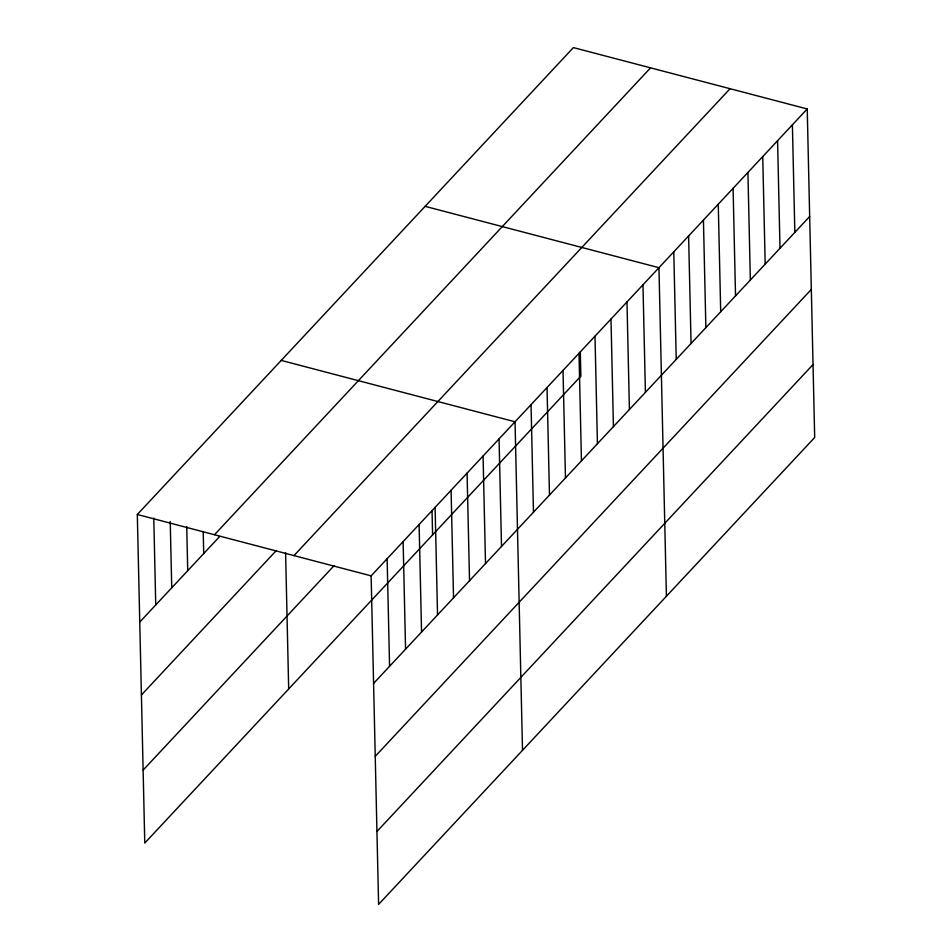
<?xml version="1.0" encoding="UTF-8"?>
<svg xmlns="http://www.w3.org/2000/svg" width="952" height="952" viewBox="0 0 952 952"><rect width="100%" height="100%" fill="white"/><g stroke="black" fill="none" stroke-linecap="round" stroke-linejoin="round"><path stroke-width="1.43" d="M580.303 351.835L580.863 376.147L144.775 843.044L137.314 514.496L573.402 47.6L807.225 108.956L814.686 437.503L378.598 904.4L371.137 575.853L807.225 108.956M214.486 534.738L650.561 67.854M139.766 622.049L219.71 536.452M141.42 694.972L276.33 550.53M293.978 555.611L730.065 88.714M143.121 770.108L333.997 565.75M373.589 683.405L809.664 216.509M375.243 756.34L811.318 289.444M376.944 831.477L813.02 364.58M425.139 206.346L658.962 267.702L666.412 596.25M281.221 360.415L515.044 421.784L522.505 750.319M137.314 514.496L371.137 575.853M792.397 124.831L794.837 232.383M777.57 140.706L780.009 248.258M762.742 156.58L765.182 264.132M747.915 172.455L750.354 280.007M733.088 188.329L735.527 295.882M718.26 204.204L720.7 311.756M703.433 220.079L705.872 327.631M688.605 235.953L691.057 343.505M673.778 251.828L676.229 359.38M642.969 284.826L645.408 392.379M626.975 301.939L629.415 409.491M610.994 319.063L613.433 426.615M595 336.187L597.439 443.739M579.006 353.299L581.446 460.851M563.013 370.423L565.464 477.975M547.031 387.535L549.471 495.088M531.038 404.659L533.477 512.212M499.062 438.896L501.502 546.448M483.069 456.02L485.508 563.572M467.075 473.144L469.526 580.696M451.093 490.256L453.533 597.808M435.1 507.38L437.539 614.933M432.041 510.581L432.589 534.893M419.106 524.492L421.558 632.045M403.124 541.617L405.564 649.169M387.131 558.741L389.57 666.293M285.588 552.684L288.682 688.962M203.216 531.466L203.716 553.576M186.723 526.492L187.734 570.688M170.23 521.506L171.741 587.812M153.772 518.007L155.747 604.925"/></g></svg>
